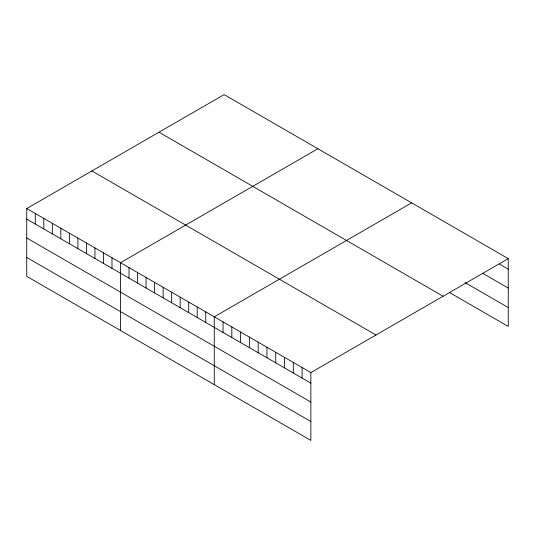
<?xml version="1.0" encoding="UTF-8"?>
<svg xmlns="http://www.w3.org/2000/svg" width="535" height="535" viewBox="0 0 535 535"><rect width="100%" height="100%" fill="white"/><g stroke="black" fill="none" stroke-linecap="round" stroke-linejoin="round"><path stroke-width="0.8" d="M26.75 208.563L310.862 372.594L310.862 440.399L26.75 276.368L26.75 208.563L224.138 94.601L508.25 258.632L508.25 326.437L449.48 292.505M317.897 148.737L120.509 262.698L120.509 330.496M411.649 202.865L214.261 316.827L214.261 384.625M310.862 372.594L508.25 258.632M499.469 264.109L508.25 269.179M482.583 273.251L508.25 288.071M465.015 282.58L508.25 307.538M159.002 132.212L443.114 296.243M91.886 170.959L375.998 334.99M26.75 219.109L310.862 383.14M26.75 238.001L310.862 402.032M26.75 257.469L310.862 421.5M302.081 367.525L302.081 378.071M293.3 362.456L293.3 372.995M284.513 357.387L284.513 367.926M275.732 352.318L275.732 362.857M266.952 347.248L266.952 357.788M258.171 342.173L258.171 352.719M249.39 337.103L249.39 347.65M240.61 332.034L240.61 342.581M231.829 326.965L231.829 337.505M223.048 321.896L223.048 332.436M205.741 311.905L205.741 322.445M197.214 306.983L197.214 317.529M188.695 302.061L188.695 312.607M180.168 297.139L180.168 307.685M171.648 292.224L171.648 302.763M163.121 287.302L163.121 297.841M154.602 282.38L154.602 292.919M146.075 277.458L146.075 287.997M137.555 272.536L137.555 283.082M129.029 267.614L129.029 278.16M111.982 257.776L111.982 268.316M103.462 252.854L103.462 263.394M94.936 247.932L94.936 258.472M86.416 243.01L86.416 253.557M77.889 238.088L77.889 248.635M69.369 233.173L69.369 243.713M60.843 228.251L60.843 238.791M52.323 223.329L52.323 233.869M43.796 218.407L43.796 228.947M35.277 213.485L35.277 224.031"/></g></svg>
